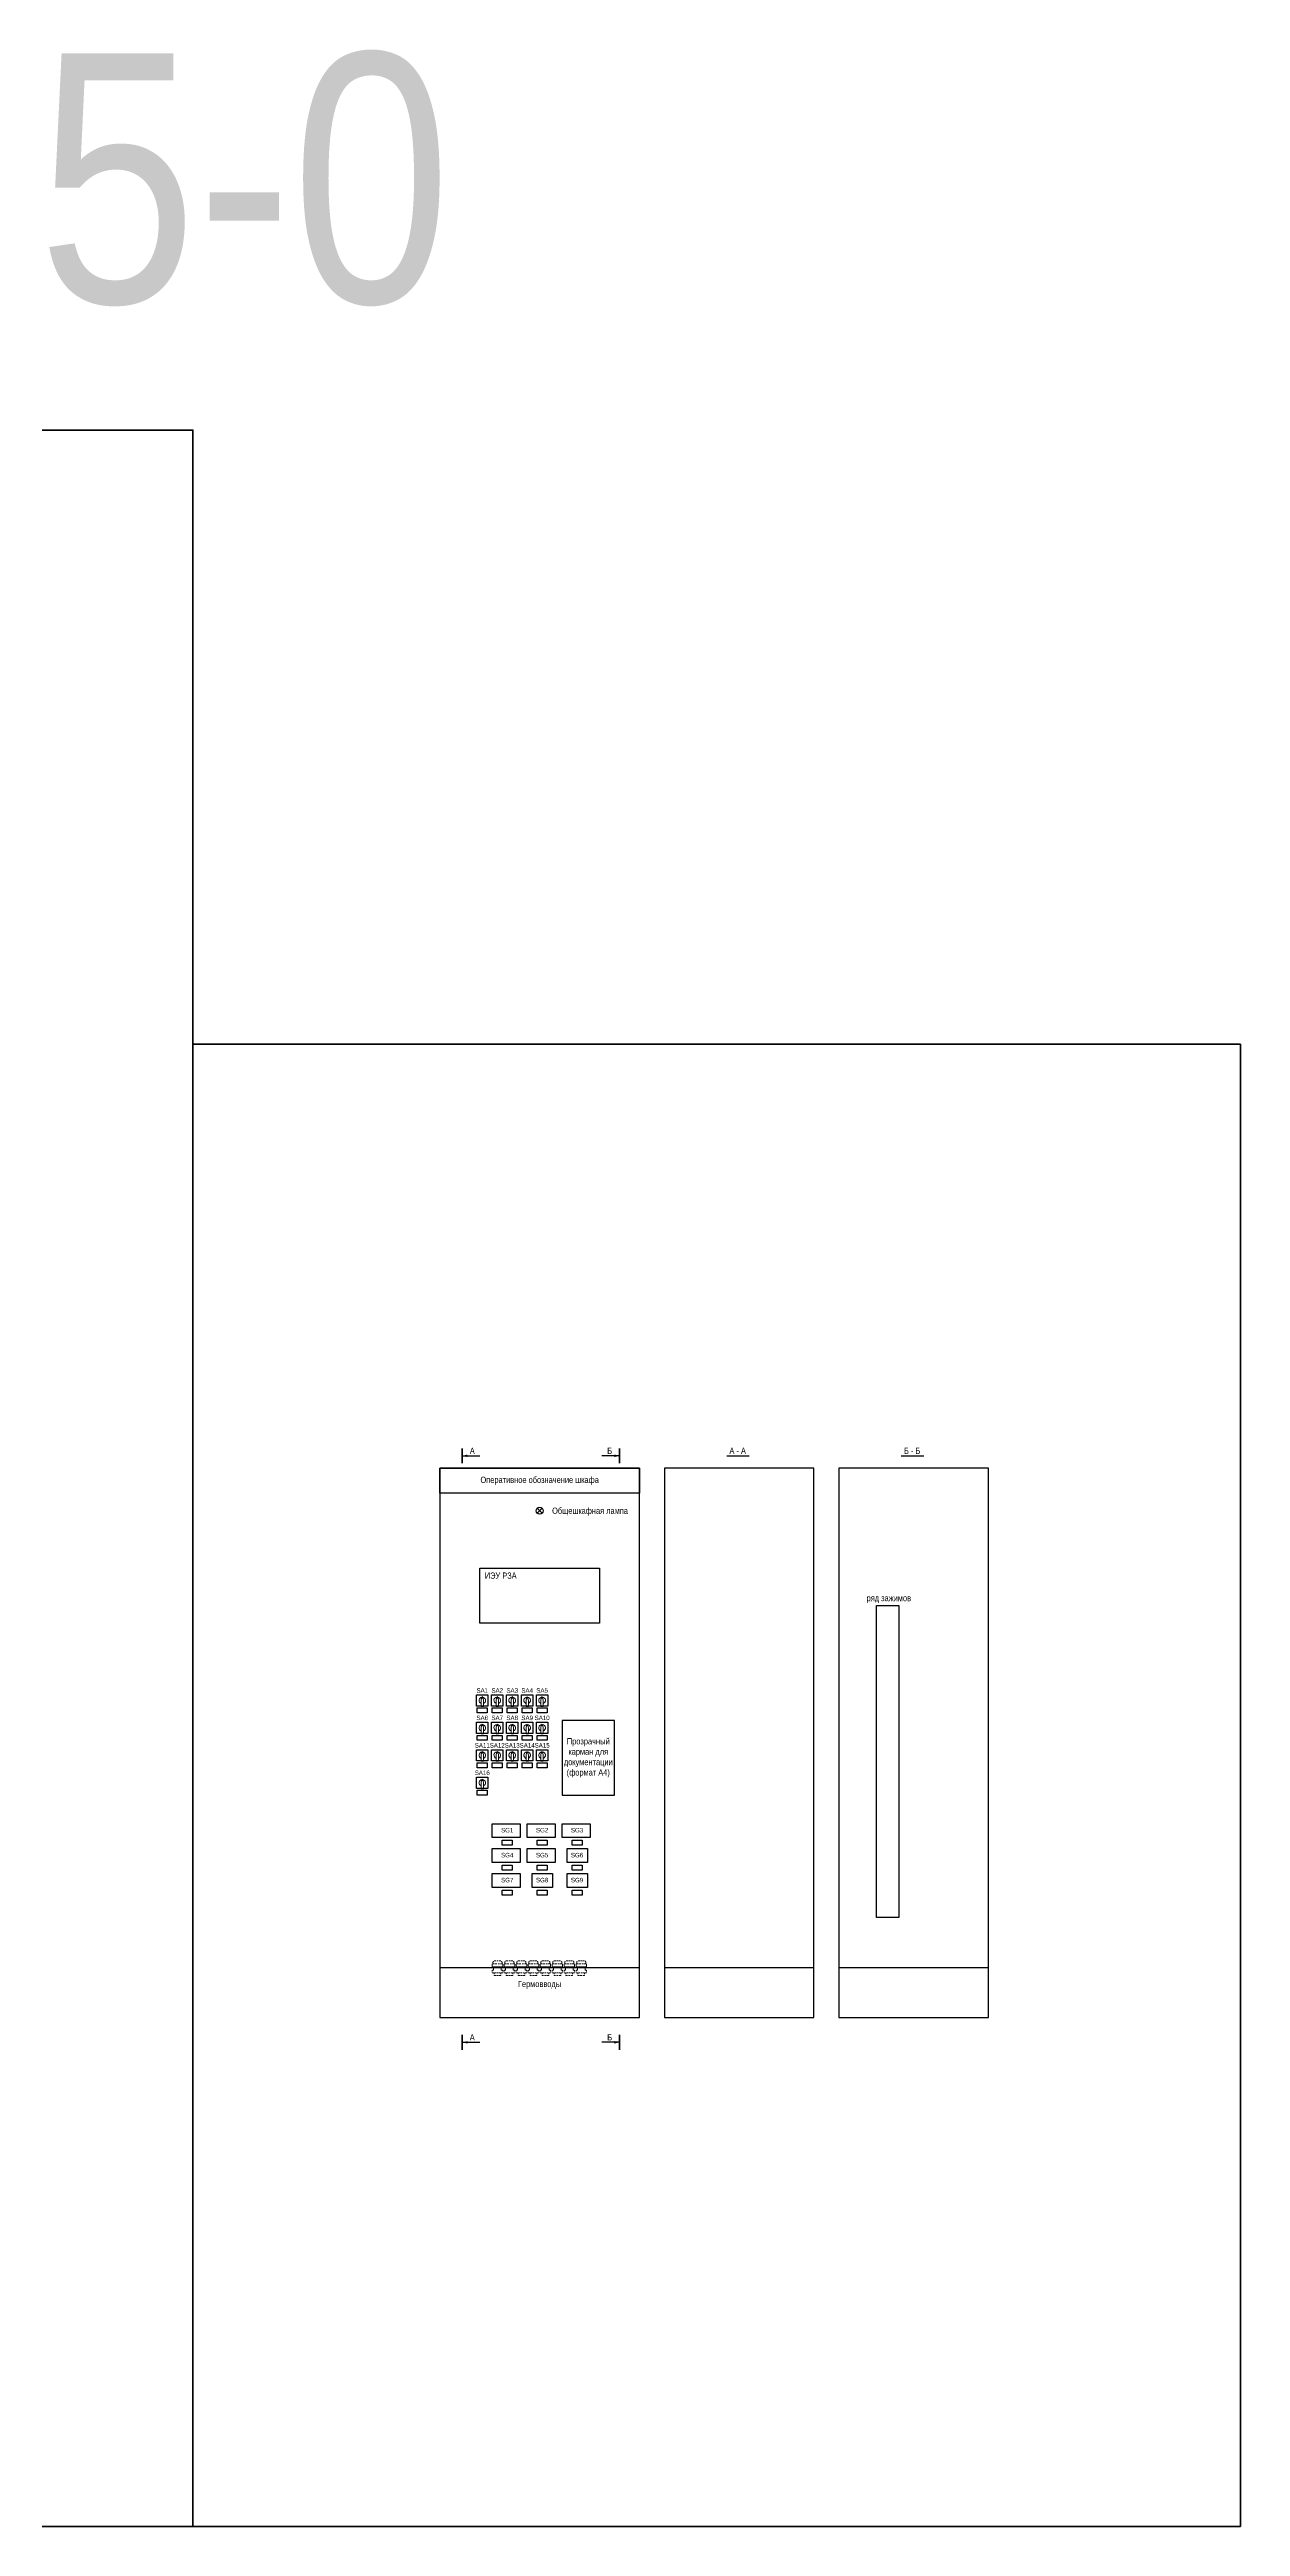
# Model space of a CAD drawing. Header units: millimetres. Extents: x 25558 to 49929, y 1902 to 19390.
# Drawn here: x 28728 to 29206, y 15837 to 16829 of the extents above; entities that cross this region are included whole.
import ezdxf
from ezdxf.enums import TextEntityAlignment as Align

# ---------------------------------------------------------------- set-up
doc = ezdxf.new("R2010")
doc.units = ezdxf.units.MM
doc.linetypes.add('Standard', pattern=[0])
doc.linetypes.add('штриховая2', pattern=[9.525, 6.35, -3.175])
doc.layers.add('Free_graphics', color=56, linetype='Continuous')
for name, color, linetype, lineweight in [('Основная', 7, 'Continuous', 30), ('Толстая', 7, 'Continuous', 53), ('Тонкая', 7, 'Continuous', 5)]:
    doc.layers.add(name, color=color, linetype=linetype, lineweight=lineweight)
doc.styles.add('Narrow', font='ARIALN.TTF')

# ---------------------------------------------------------------- blocks, each defined once
blk = doc.blocks.new('Переключатель')
at = {"ltscale": 0.35}
blk.add_line((-0.46875, -2.25), (0.46875, -2.25), dxfattribs=at)
blk.add_lwpolyline([(-2.25, 2.25), (2.25, 2.25), (2.25, -2.25), (-2.25, -2.25)], close=True, dxfattribs=at)
at = {"layer": 'Free_graphics', "color": 0, "linetype": 'Standard', "lineweight": 9}
for p, q in [((-0.46875, 0), (-0.328125, 0.9375)), ((-0.46875, -2.25), (-0.46875, 0)), ((-0.328125, 0.9375), (0, 1.5)), ((-0.328125, 0.9375), (0.328125, 0.9375)), ((0.328125, 0.9375), (0, 1.5)), ((0.46875, 0), (0.328125, 0.9375)), ((0.46875, -2.25), (0.46875, 0))]:
    blk.add_line(p, q, dxfattribs=at)
for radius, start, end in [(1.317188, 95, 249), (1.314375, 291, 85)]:
    blk.add_arc((0, 0), radius, start, end, dxfattribs=at)

msp = doc.modelspace()

# ---------------------------------------------------------------- linework, layer by layer
at = {"linetype": 'штриховая2', "lineweight": 13, "ltscale": 0.1}
for p, q in [((28905.99, 16062.25), (28905.99, 16061)), ((28905.99, 16061), (28905.99, 16062.25)), ((28905.99, 16059.94), (28905.99, 16058.89)), ((28905.99, 16059.94), (28906.56, 16059.94)), ((28905.99, 16058.89), (28908.1, 16058.89)), ((28906.28, 16062.92), (28906.28, 16062.44)), ((28906.28, 16062.44), (28908.1, 16062.44)), ((28906.56, 16059.94), (28906.56, 16061)), ((28906.76, 16058.89), (28906.76, 16057.83)), ((28906.85, 16063.59), (28908.1, 16063.59)), ((28909.35, 16063.59), (28908.1, 16063.59)), ((28909.92, 16062.44), (28908.1, 16062.44)), ((28910.21, 16058.89), (28908.1, 16058.89)), ((28909.44, 16058.89), (28909.44, 16057.83)), ((28909.64, 16059.94), (28909.64, 16061)), ((28910.21, 16059.94), (28909.64, 16059.94)), ((28909.92, 16062.92), (28909.92, 16062.44)), ((28910.21, 16062.25), (28910.21, 16061)), ((28910.21, 16061), (28910.21, 16062.25)), ((28910.21, 16059.94), (28910.21, 16058.89)), ((28910.79, 16059.94), (28910.79, 16058.89)), ((28910.79, 16059.94), (28911.36, 16059.94)), ((28910.79, 16058.89), (28912.9, 16058.89)), ((28911.08, 16062.92), (28911.08, 16062.44)), ((28911.08, 16062.44), (28912.9, 16062.44)), ((28911.36, 16059.94), (28911.36, 16061)), ((28911.56, 16058.89), (28911.56, 16057.83)), ((28911.65, 16063.59), (28912.9, 16063.59)), ((28914.15, 16063.59), (28912.9, 16063.59)), ((28914.72, 16062.44), (28912.9, 16062.44)), ((28915.01, 16058.89), (28912.9, 16058.89)), ((28914.24, 16058.89), (28914.24, 16057.83)), ((28914.44, 16059.94), (28914.44, 16061)), ((28915.01, 16059.94), (28914.44, 16059.94)), ((28914.72, 16062.92), (28914.72, 16062.44)), ((28915.01, 16062.25), (28915.01, 16061)), ((28915.01, 16061), (28915.01, 16062.25)), ((28915.01, 16059.94), (28915.01, 16058.89)), ((28915.59, 16062.25), (28915.59, 16061)), ((28915.59, 16061), (28915.59, 16062.25)), ((28915.59, 16059.94), (28915.59, 16058.89)), ((28915.59, 16059.94), (28916.16, 16059.94)), ((28915.59, 16058.89), (28917.7, 16058.89)), ((28915.88, 16062.92), (28915.88, 16062.44)), ((28915.88, 16062.44), (28917.7, 16062.44)), ((28916.16, 16059.94), (28916.16, 16061)), ((28916.36, 16058.89), (28916.36, 16057.83)), ((28916.45, 16063.59), (28917.7, 16063.59)), ((28918.95, 16063.59), (28917.7, 16063.59)), ((28919.52, 16062.44), (28917.7, 16062.44)), ((28919.81, 16058.89), (28917.7, 16058.89)), ((28919.04, 16058.89), (28919.04, 16057.83)), ((28919.24, 16059.94), (28919.24, 16061)), ((28919.81, 16059.94), (28919.24, 16059.94)), ((28919.52, 16062.92), (28919.52, 16062.44)), ((28919.81, 16062.25), (28919.81, 16061)), ((28919.81, 16061), (28919.81, 16062.25)), ((28919.81, 16059.94), (28919.81, 16058.89)), ((28920.39, 16062.25), (28920.39, 16061)), ((28920.39, 16061), (28920.39, 16062.25)), ((28920.39, 16059.94), (28920.39, 16058.89)), ((28920.39, 16059.94), (28920.96, 16059.94)), ((28920.39, 16058.89), (28922.5, 16058.89)), ((28920.68, 16062.92), (28920.68, 16062.44)), ((28920.68, 16062.44), (28922.5, 16062.44)), ((28920.96, 16059.94), (28920.96, 16061)), ((28921.16, 16058.89), (28921.16, 16057.83)), ((28921.25, 16063.59), (28922.5, 16063.59)), ((28923.75, 16063.59), (28922.5, 16063.59)), ((28924.32, 16062.44), (28922.5, 16062.44)), ((28924.61, 16058.89), (28922.5, 16058.89)), ((28923.84, 16058.89), (28923.84, 16057.83)), ((28924.04, 16059.94), (28924.04, 16061)), ((28924.61, 16059.94), (28924.04, 16059.94)), ((28924.32, 16062.92), (28924.32, 16062.44)), ((28924.61, 16062.25), (28924.61, 16061)), ((28924.61, 16061), (28924.61, 16062.25)), ((28924.61, 16059.94), (28924.61, 16058.89)), ((28925.19, 16062.25), (28925.19, 16061)), ((28925.19, 16061), (28925.19, 16062.25)), ((28925.19, 16062.25), (28925.19, 16061)), ((28925.19, 16061), (28925.19, 16062.25)), ((28925.19, 16059.94), (28925.19, 16058.89)), ((28925.19, 16059.94), (28925.76, 16059.94)), ((28925.19, 16059.94), (28925.19, 16058.89)), ((28925.19, 16058.89), (28927.3, 16058.89)), ((28925.48, 16062.92), (28925.48, 16062.44)), ((28925.48, 16062.44), (28927.3, 16062.44)), ((28925.76, 16059.94), (28925.76, 16061)), ((28925.96, 16058.89), (28925.96, 16057.83)), ((28926.05, 16063.59), (28927.3, 16063.59)), ((28928.55, 16063.59), (28927.3, 16063.59)), ((28929.12, 16062.44), (28927.3, 16062.44)), ((28929.41, 16058.89), (28927.3, 16058.89)), ((28928.64, 16058.89), (28928.64, 16057.83)), ((28928.84, 16059.94), (28928.84, 16061)), ((28929.41, 16059.94), (28928.84, 16059.94)), ((28929.12, 16062.92), (28929.12, 16062.44)), ((28929.41, 16062.25), (28929.41, 16061)), ((28929.41, 16061), (28929.41, 16062.25)), ((28929.41, 16059.94), (28929.41, 16058.89)), ((28929.99, 16062.25), (28929.99, 16061)), ((28929.99, 16061), (28929.99, 16062.25)), ((28929.99, 16059.94), (28929.99, 16058.89)), ((28929.99, 16059.94), (28930.56, 16059.94)), ((28929.99, 16058.89), (28932.1, 16058.89)), ((28930.28, 16062.92), (28930.28, 16062.44)), ((28930.28, 16062.44), (28932.1, 16062.44)), ((28930.56, 16059.94), (28930.56, 16061)), ((28930.76, 16058.89), (28930.76, 16057.83)), ((28930.85, 16063.59), (28932.1, 16063.59)), ((28933.35, 16063.59), (28932.1, 16063.59)), ((28933.92, 16062.44), (28932.1, 16062.44)), ((28934.21, 16058.89), (28932.1, 16058.89)), ((28933.44, 16058.89), (28933.44, 16057.83)), ((28933.64, 16059.94), (28933.64, 16061)), ((28934.21, 16059.94), (28933.64, 16059.94)), ((28933.92, 16062.92), (28933.92, 16062.44)), ((28934.21, 16062.25), (28934.21, 16061)), ((28934.21, 16061), (28934.21, 16062.25)), ((28934.21, 16059.94), (28934.21, 16058.89)), ((28934.79, 16062.25), (28934.79, 16061)), ((28934.79, 16061), (28934.79, 16062.25)), ((28934.79, 16059.94), (28934.79, 16058.89)), ((28934.79, 16059.94), (28935.36, 16059.94)), ((28934.79, 16058.89), (28936.9, 16058.89)), ((28935.08, 16062.92), (28935.08, 16062.44)), ((28935.08, 16062.44), (28936.9, 16062.44)), ((28935.36, 16059.94), (28935.36, 16061)), ((28935.56, 16058.89), (28935.56, 16057.83)), ((28935.65, 16063.59), (28936.9, 16063.59)), ((28938.15, 16063.59), (28936.9, 16063.59)), ((28938.72, 16062.44), (28936.9, 16062.44)), ((28939.01, 16058.89), (28936.9, 16058.89)), ((28938.24, 16058.89), (28938.24, 16057.83)), ((28938.44, 16059.94), (28938.44, 16061)), ((28939.01, 16059.94), (28938.44, 16059.94)), ((28938.72, 16062.92), (28938.72, 16062.44)), ((28939.01, 16062.25), (28939.01, 16061)), ((28939.01, 16061), (28939.01, 16062.25)), ((28939.01, 16059.94), (28939.01, 16058.89)), ((28939.59, 16062.25), (28939.59, 16061)), ((28939.59, 16061), (28939.59, 16062.25)), ((28939.59, 16059.94), (28939.59, 16058.89)), ((28939.59, 16059.94), (28940.16, 16059.94)), ((28939.59, 16058.89), (28941.7, 16058.89)), ((28939.88, 16062.92), (28939.88, 16062.44)), ((28939.88, 16062.44), (28941.7, 16062.44)), ((28940.16, 16059.94), (28940.16, 16061)), ((28940.36, 16058.89), (28940.36, 16057.83)), ((28940.45, 16063.59), (28941.7, 16063.59)), ((28942.95, 16063.59), (28941.7, 16063.59)), ((28943.52, 16062.44), (28941.7, 16062.44)), ((28943.81, 16058.89), (28941.7, 16058.89)), ((28943.04, 16058.89), (28943.04, 16057.83)), ((28943.24, 16059.94), (28943.24, 16061)), ((28943.81, 16059.94), (28943.24, 16059.94)), ((28943.52, 16062.92), (28943.52, 16062.44)), ((28943.81, 16062.25), (28943.81, 16061)), ((28943.81, 16061), (28943.81, 16062.25)), ((28943.81, 16059.94), (28943.81, 16058.89)), ((28906.76, 16057.83), (28908.1, 16057.83)), ((28909.44, 16057.83), (28908.1, 16057.83)), ((28911.56, 16057.83), (28912.9, 16057.83)), ((28914.24, 16057.83), (28912.9, 16057.83)), ((28916.36, 16057.83), (28917.7, 16057.83)), ((28919.04, 16057.83), (28917.7, 16057.83)), ((28921.16, 16057.83), (28922.5, 16057.83)), ((28923.84, 16057.83), (28922.5, 16057.83)), ((28925.96, 16057.83), (28927.3, 16057.83)), ((28928.64, 16057.83), (28927.3, 16057.83)), ((28930.76, 16057.83), (28932.1, 16057.83)), ((28933.44, 16057.83), (28932.1, 16057.83)), ((28935.56, 16057.83), (28936.9, 16057.83)), ((28938.24, 16057.83), (28936.9, 16057.83)), ((28940.36, 16057.83), (28941.7, 16057.83)), ((28943.04, 16057.83), (28941.7, 16057.83))]:
    msp.add_line(p, q, dxfattribs=at)
for points in [[(28905.99, 16062.25), (28906.02, 16062.3), (28906.09, 16062.36), (28906.14, 16062.4), (28906.19, 16062.42), (28906.25, 16062.43), (28906.28, 16062.44)], [(28906.28, 16062.92), (28906.29, 16063.1), (28906.32, 16063.23), (28906.38, 16063.36), (28906.47, 16063.47), (28906.58, 16063.54), (28906.72, 16063.59), (28906.95, 16063.59)], [(28909.92, 16062.92), (28909.91, 16063.1), (28909.88, 16063.23), (28909.82, 16063.36), (28909.74, 16063.47), (28909.63, 16063.54), (28909.48, 16063.59), (28909.25, 16063.59)], [(28910.21, 16062.25), (28910.18, 16062.3), (28910.11, 16062.36), (28910.06, 16062.4), (28910.01, 16062.42), (28909.95, 16062.43), (28909.92, 16062.44)], [(28910.79, 16062.25), (28910.82, 16062.3), (28910.89, 16062.36), (28910.94, 16062.4), (28910.99, 16062.42), (28911.05, 16062.43), (28911.08, 16062.44)], [(28911.08, 16062.92), (28911.09, 16063.1), (28911.12, 16063.23), (28911.18, 16063.36), (28911.27, 16063.47), (28911.38, 16063.54), (28911.52, 16063.59), (28911.75, 16063.59)], [(28914.72, 16062.92), (28914.71, 16063.1), (28914.68, 16063.23), (28914.62, 16063.36), (28914.54, 16063.47), (28914.43, 16063.54), (28914.28, 16063.59), (28914.05, 16063.59)], [(28915.01, 16062.25), (28914.98, 16062.3), (28914.91, 16062.36), (28914.86, 16062.4), (28914.81, 16062.42), (28914.75, 16062.43), (28914.72, 16062.44)], [(28915.59, 16062.25), (28915.62, 16062.3), (28915.69, 16062.36), (28915.74, 16062.4), (28915.79, 16062.42), (28915.85, 16062.43), (28915.88, 16062.44)], [(28915.88, 16062.92), (28915.89, 16063.1), (28915.92, 16063.23), (28915.98, 16063.36), (28916.07, 16063.47), (28916.18, 16063.54), (28916.32, 16063.59), (28916.55, 16063.59)], [(28919.52, 16062.92), (28919.51, 16063.1), (28919.48, 16063.23), (28919.42, 16063.36), (28919.34, 16063.47), (28919.23, 16063.54), (28919.08, 16063.59), (28918.85, 16063.59)], [(28919.81, 16062.25), (28919.78, 16062.3), (28919.71, 16062.36), (28919.66, 16062.4), (28919.61, 16062.42), (28919.55, 16062.43), (28919.52, 16062.44)], [(28920.39, 16062.25), (28920.42, 16062.3), (28920.49, 16062.36), (28920.54, 16062.4), (28920.59, 16062.42), (28920.65, 16062.43), (28920.68, 16062.44)], [(28920.68, 16062.92), (28920.69, 16063.1), (28920.72, 16063.23), (28920.78, 16063.36), (28920.87, 16063.47), (28920.98, 16063.54), (28921.12, 16063.59), (28921.35, 16063.59)], [(28924.32, 16062.92), (28924.31, 16063.1), (28924.28, 16063.23), (28924.22, 16063.36), (28924.14, 16063.47), (28924.03, 16063.54), (28923.88, 16063.59), (28923.65, 16063.59)], [(28924.61, 16062.25), (28924.58, 16062.3), (28924.51, 16062.36), (28924.46, 16062.4), (28924.41, 16062.42), (28924.35, 16062.43), (28924.32, 16062.44)], [(28925.19, 16062.25), (28925.22, 16062.3), (28925.29, 16062.36), (28925.34, 16062.4), (28925.39, 16062.42), (28925.45, 16062.43), (28925.48, 16062.44)], [(28925.48, 16062.92), (28925.49, 16063.1), (28925.52, 16063.23), (28925.58, 16063.36), (28925.67, 16063.47), (28925.78, 16063.54), (28925.92, 16063.59), (28926.15, 16063.59)], [(28929.12, 16062.92), (28929.11, 16063.1), (28929.08, 16063.23), (28929.02, 16063.36), (28928.94, 16063.47), (28928.83, 16063.54), (28928.68, 16063.59), (28928.45, 16063.59)], [(28929.41, 16062.25), (28929.38, 16062.3), (28929.31, 16062.36), (28929.26, 16062.4), (28929.21, 16062.42), (28929.15, 16062.43), (28929.12, 16062.44)], [(28929.99, 16062.25), (28930.02, 16062.3), (28930.09, 16062.36), (28930.14, 16062.4), (28930.19, 16062.42), (28930.25, 16062.43), (28930.28, 16062.44)], [(28930.28, 16062.92), (28930.29, 16063.1), (28930.32, 16063.23), (28930.38, 16063.36), (28930.47, 16063.47), (28930.58, 16063.54), (28930.72, 16063.59), (28930.95, 16063.59)], [(28933.92, 16062.92), (28933.91, 16063.1), (28933.88, 16063.23), (28933.82, 16063.36), (28933.74, 16063.47), (28933.63, 16063.54), (28933.48, 16063.59), (28933.25, 16063.59)], [(28934.21, 16062.25), (28934.18, 16062.3), (28934.11, 16062.36), (28934.06, 16062.4), (28934.01, 16062.42), (28933.95, 16062.43), (28933.92, 16062.44)], [(28934.79, 16062.25), (28934.82, 16062.3), (28934.89, 16062.36), (28934.94, 16062.4), (28934.99, 16062.42), (28935.05, 16062.43), (28935.08, 16062.44)], [(28935.08, 16062.92), (28935.09, 16063.1), (28935.12, 16063.23), (28935.18, 16063.36), (28935.27, 16063.47), (28935.38, 16063.54), (28935.52, 16063.59), (28935.75, 16063.59)], [(28938.72, 16062.92), (28938.71, 16063.1), (28938.68, 16063.23), (28938.62, 16063.36), (28938.54, 16063.47), (28938.43, 16063.54), (28938.28, 16063.59), (28938.05, 16063.59)], [(28939.01, 16062.25), (28938.98, 16062.3), (28938.91, 16062.36), (28938.86, 16062.4), (28938.81, 16062.42), (28938.75, 16062.43), (28938.72, 16062.44)], [(28939.59, 16062.25), (28939.62, 16062.3), (28939.69, 16062.36), (28939.74, 16062.4), (28939.79, 16062.42), (28939.85, 16062.43), (28939.88, 16062.44)], [(28939.88, 16062.92), (28939.89, 16063.1), (28939.92, 16063.23), (28939.98, 16063.36), (28940.07, 16063.47), (28940.18, 16063.54), (28940.32, 16063.59), (28940.55, 16063.59)], [(28943.52, 16062.92), (28943.51, 16063.1), (28943.48, 16063.23), (28943.42, 16063.36), (28943.34, 16063.47), (28943.23, 16063.54), (28943.08, 16063.59), (28942.85, 16063.59)], [(28943.81, 16062.25), (28943.78, 16062.3), (28943.71, 16062.36), (28943.66, 16062.4), (28943.61, 16062.42), (28943.55, 16062.43), (28943.52, 16062.44)]]:
    msp.add_spline(points, degree=3, dxfattribs=at)
at = {"layer": 'Основная', "ltscale": 100}
msp.add_line((28885, 16061), (28965, 16061), dxfattribs=at)
at = {"layer": 'Основная', "linetype": 'штриховая2', "lineweight": 13, "ltscale": 1000}
for p, q in [((28905.99, 16061.19), (28908.1, 16061.19)), ((28905.99, 16061), (28908.1, 16061)), ((28906.56, 16061), (28905.99, 16061)), ((28910.21, 16061.19), (28908.1, 16061.19)), ((28910.21, 16061), (28908.1, 16061)), ((28909.64, 16061), (28910.21, 16061)), ((28910.79, 16062.25), (28910.79, 16061)), ((28910.79, 16061), (28910.79, 16062.25)), ((28910.79, 16061.19), (28912.9, 16061.19)), ((28910.79, 16061), (28912.9, 16061)), ((28911.36, 16061), (28910.79, 16061)), ((28915.01, 16061.19), (28912.9, 16061.19)), ((28915.01, 16061), (28912.9, 16061)), ((28914.44, 16061), (28915.01, 16061)), ((28915.59, 16061.19), (28917.7, 16061.19)), ((28915.59, 16061), (28917.7, 16061)), ((28916.16, 16061), (28915.59, 16061)), ((28919.81, 16061.19), (28917.7, 16061.19)), ((28919.81, 16061), (28917.7, 16061)), ((28919.24, 16061), (28919.81, 16061)), ((28920.39, 16061.19), (28922.5, 16061.19)), ((28920.39, 16061), (28922.5, 16061)), ((28920.96, 16061), (28920.39, 16061)), ((28924.61, 16061.19), (28922.5, 16061.19)), ((28924.61, 16061), (28922.5, 16061)), ((28924.04, 16061), (28924.61, 16061)), ((28925.19, 16061.19), (28927.3, 16061.19)), ((28925.19, 16061), (28927.3, 16061)), ((28925.76, 16061), (28925.19, 16061)), ((28929.41, 16061.19), (28927.3, 16061.19)), ((28929.41, 16061), (28927.3, 16061)), ((28928.84, 16061), (28929.41, 16061)), ((28929.99, 16061.19), (28932.1, 16061.19)), ((28929.99, 16061), (28932.1, 16061)), ((28930.56, 16061), (28929.99, 16061)), ((28934.21, 16061.19), (28932.1, 16061.19)), ((28934.21, 16061), (28932.1, 16061)), ((28933.64, 16061), (28934.21, 16061)), ((28934.79, 16061.19), (28936.9, 16061.19)), ((28934.79, 16061), (28936.9, 16061)), ((28935.36, 16061), (28934.79, 16061)), ((28939.01, 16061.19), (28936.9, 16061.19)), ((28939.01, 16061), (28936.9, 16061)), ((28938.44, 16061), (28939.01, 16061)), ((28939.59, 16061.19), (28941.7, 16061.19)), ((28939.59, 16061), (28941.7, 16061)), ((28940.16, 16061), (28939.59, 16061)), ((28943.81, 16061.19), (28941.7, 16061.19)), ((28943.81, 16061), (28941.7, 16061)), ((28943.24, 16061), (28943.81, 16061))]:
    msp.add_line(p, q, dxfattribs=at)
at = {"layer": 'Основная'}
for points in [[(28885, 16041), (28965, 16041), (28965, 16261), (28885, 16261)], [(29035, 16261), (28975, 16261), (28975, 16041), (29035, 16041)], [(29105, 16261), (29045, 16261), (29045, 16041), (29105, 16041)], [(28901, 16221), (28949, 16221), (28949, 16199), (28901, 16199)], [(29060, 16206), (29069, 16206), (29069, 16081), (29060, 16081)], [(28900, 16165), (28904, 16165), (28904, 16163), (28900, 16163)], [(28906, 16165), (28910, 16165), (28910, 16163), (28906, 16163)], [(28912, 16165), (28916, 16165), (28916, 16163), (28912, 16163)], [(28918, 16165), (28922, 16165), (28922, 16163), (28918, 16163)], [(28924, 16165), (28928, 16165), (28928, 16163), (28924, 16163)], [(28934, 16130), (28955, 16130), (28955, 16160), (28934, 16160)], [(28900, 16154), (28904, 16154), (28904, 16152), (28900, 16152)], [(28906, 16154), (28910, 16154), (28910, 16152), (28906, 16152)], [(28912, 16154), (28916, 16154), (28916, 16152), (28912, 16152)], [(28918, 16154), (28922, 16154), (28922, 16152), (28918, 16152)], [(28924, 16154), (28928, 16154), (28928, 16152), (28924, 16152)], [(28900, 16143), (28904, 16143), (28904, 16141), (28900, 16141)], [(28906, 16143), (28910, 16143), (28910, 16141), (28906, 16141)], [(28912, 16143), (28916, 16143), (28916, 16141), (28912, 16141)], [(28918, 16143), (28922, 16143), (28922, 16141), (28918, 16141)], [(28924, 16143), (28928, 16143), (28928, 16141), (28924, 16141)], [(28900, 16132), (28904, 16132), (28904, 16130), (28900, 16130)], [(28910, 16112), (28914, 16112), (28914, 16110), (28910, 16110)], [(28924, 16112), (28928, 16112), (28928, 16110), (28924, 16110)], [(28938, 16112), (28942, 16112), (28942, 16110), (28938, 16110)], [(28910, 16102), (28914, 16102), (28914, 16100), (28910, 16100)], [(28924, 16102), (28928, 16102), (28928, 16100), (28924, 16100)], [(28938, 16102), (28942, 16102), (28942, 16100), (28938, 16100)], [(28910, 16092), (28914, 16092), (28914, 16090), (28910, 16090)], [(28924, 16092), (28928, 16092), (28928, 16090), (28924, 16090)], [(28938, 16092), (28942, 16092), (28942, 16090), (28938, 16090)]]:
    msp.add_lwpolyline(points, close=True, dxfattribs=at)
at = {"layer": 'Основная', "ltscale": 100}
msp.add_lwpolyline([(28885, 16261), (28965, 16261), (28965, 16251), (28885, 16251)], close=True, dxfattribs=at)
for points in [[(28894, 16266, 0, 1, 0), (28896, 16266, 0, 0, 0)], [(28957, 16266, 0, 1, 0), (28955, 16266, 0, 0, 0)], [(28894, 16031, 0, 1, 0), (28896, 16031, 0, 0, 0)], [(28957, 16031, 0, 1, 0), (28955, 16031, 0, 0, 0)]]:
    msp.add_lwpolyline(points, format="xyseb", dxfattribs=at)
for points in [[(28894, 16266), (28901, 16266)], [(28957, 16266), (28950, 16266)], [(29000, 16266), (29009, 16266)], [(29070, 16266), (29079, 16266)], [(28924, 16245), (28926, 16243)], [(28924, 16243), (28926, 16245)], [(28975, 16061), (29035, 16061)], [(29045, 16061), (29105, 16061)], [(28894, 16031), (28901, 16031)], [(28957, 16031), (28950, 16031)]]:
    msp.add_lwpolyline(points, dxfattribs=at)
at = {"layer": 'Основная', "ltscale": 0.35}
for points in [[(28906, 16118.6), (28917.2, 16118.6), (28917.2, 16113), (28906, 16113)], [(28920, 16118.6), (28931.2, 16118.6), (28931.2, 16113), (28920, 16113)], [(28934, 16118.6), (28945.2, 16118.6), (28945.2, 16113), (28934, 16113)], [(28906, 16108.6), (28917.2, 16108.6), (28917.2, 16103), (28906, 16103)], [(28920, 16108.6), (28931.2, 16108.6), (28931.2, 16103), (28920, 16103)], [(28936, 16108.6), (28944.2, 16108.6), (28944.2, 16103), (28936, 16103)], [(28906, 16098.6), (28917.2, 16098.6), (28917.2, 16093), (28906, 16093)], [(28922, 16098.6), (28930.2, 16098.6), (28930.2, 16093), (28922, 16093)], [(28936, 16098.6), (28944.2, 16098.6), (28944.2, 16093), (28936, 16093)]]:
    msp.add_lwpolyline(points, close=True, dxfattribs=at)
msp.add_circle((28925, 16244), 1.41, dxfattribs=at)
at = {"layer": 'Толстая', "ltscale": 100}
for points in [[(28894, 16269), (28894, 16263)], [(28957, 16269), (28957, 16263)], [(28894, 16034), (28894, 16028)], [(28957, 16034), (28957, 16028)]]:
    msp.add_lwpolyline(points, dxfattribs=at)
at = {"layer": 'Тонкая', "color": 4, "lineweight": 50}
msp.add_lwpolyline([(28786, 15837), (28192, 15837), (28192, 16677), (28786, 16677)], close=True, dxfattribs=at)
at = {"layer": 'Тонкая', "color": 3, "lineweight": 50}
msp.add_lwpolyline([(29206, 16431), (29206, 15837), (28786, 15837), (28786, 16431)], close=True, dxfattribs=at)

# ---------------------------------------------------------------- block references
at = {"layer": 'Основная', "ltscale": 0.35}
for p in [(28902, 16168), (28908, 16168), (28914, 16168), (28920, 16168), (28926, 16168), (28902, 16157), (28908, 16157), (28914, 16157), (28920, 16157), (28926, 16157), (28902, 16146), (28908, 16146), (28914, 16146), (28920, 16146), (28926, 16146), (28902, 16135)]:
    msp.add_blockref('Переключатель', p, dxfattribs=at)

# ---------------------------------------------------------------- texts
at = {"style": 'Narrow'}
msp.add_text('ШЭТ 210.05-0', height=100, dxfattribs=at).set_placement((28148, 16728))
at = {"layer": 'Основная', "style": 'Narrow'}
for s, p in [('А', (28897, 16268)), ('Б', (28952.09, 16268)), ('А - А', (29001.09, 16268)), ('Б - Б', (29071.09, 16268)), ('Общешкафная лампа', (28930, 16244)), ('ИЭУ РЗА', (28903, 16218)), ('ИЭУ РЗА', (28903, 16218)), ('А', (28897, 16033)), ('Б', (28952.09, 16033))]:
    msp.add_text(s, height=2.5, dxfattribs=at).set_placement(p, align=Align.MIDDLE_LEFT)
for s, height, p in [('ряд зажимов', 2.5, (29065, 16209)), ('SA1', 1.8, (28902, 16172)), ('SA2', 1.8, (28908, 16172)), ('SA3', 1.8, (28914, 16172)), ('SA4', 1.8, (28920, 16172)), ('SA5', 1.8, (28926, 16172)), ('SA6', 1.8, (28902, 16161)), ('SA7', 1.8, (28908, 16161)), ('SA8', 1.8, (28914, 16161)), ('SA9', 1.8, (28920, 16161)), ('SA10', 1.8, (28926, 16161)), ('SA11', 1.8, (28902, 16150)), ('SA12', 1.8, (28908, 16150)), ('SA13', 1.8, (28914, 16150)), ('SA14', 1.8, (28920, 16150)), ('SA15', 1.8, (28926, 16150)), ('SA16', 1.8, (28902, 16139)), ('SG1', 1.8, (28912, 16116)), ('SG2', 1.8, (28926, 16116)), ('SG3', 1.8, (28940, 16116)), ('SG4', 1.8, (28912, 16106)), ('SG5', 1.8, (28926, 16106)), ('SG6', 1.8, (28940, 16106)), ('SG7', 1.8, (28912, 16096)), ('SG8', 1.8, (28926, 16096)), ('SG9', 1.8, (28940, 16096))]:
    msp.add_text(s, height=height, dxfattribs=at).set_placement(p, align=Align.MIDDLE_CENTER)
at = {"layer": 'Основная', "char_height": 2.5, "attachment_point": 5, "style": 'Narrow'}
for s, insert, width in [('Оперативное обозначение шкафа', (28925, 16256), 80), ('Прозрачный карман для документации (формат А4)', (28944.5, 16145), 21), ('Гермовводы ', (28925, 16054), 58)]:
    msp.add_mtext(s, dxfattribs=dict(at, insert=insert, width=width))

doc.saveas('drawing.dxf')
